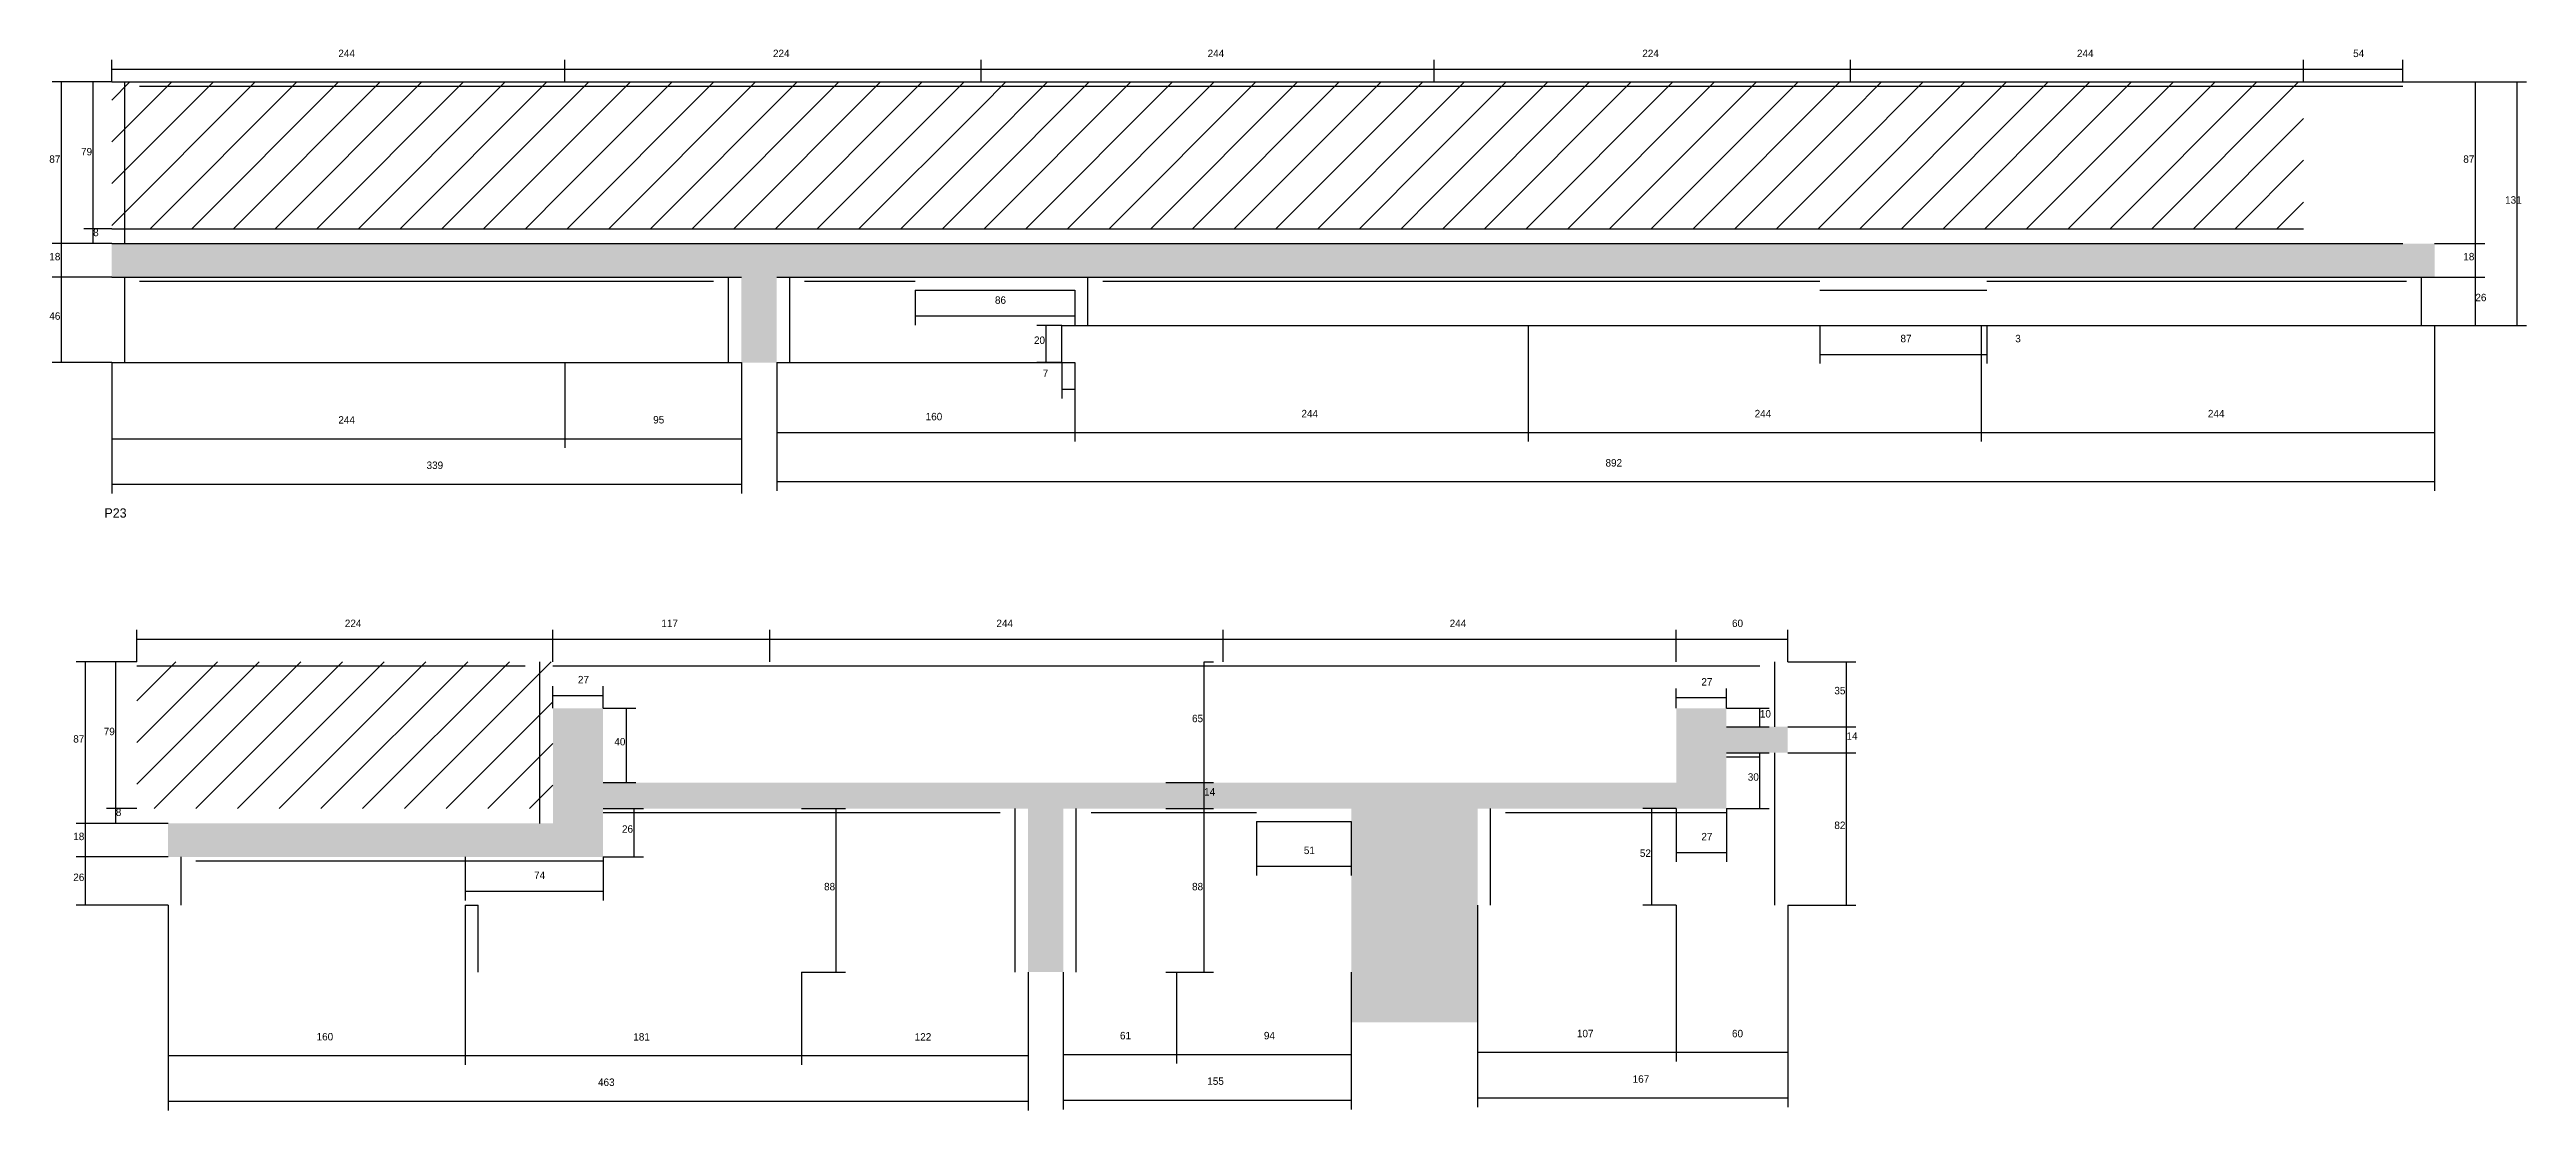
# Model space of a CAD drawing. Header units: metres. Extents: x -10353 to -7555, y 8505 to 9823.
# Drawn here: x -10353 to -9020, y 9252 to 9823 of the extents above; entities that cross this region are included whole.
import ezdxf

# ---------------------------------------------------------------- set-up
doc = ezdxf.new("R2010")
doc.units = ezdxf.units.M
for name, color, linetype in [('COTA', 241, 'Continuous'), ('Hachura', 253, 'Continuous'), ('NOMENCLATURA', 7, 'Continuous'), ('Painéis', 200, 'Continuous'), ('SARR_2.2x7', 40, 'Continuous')]:
    doc.layers.add(name, color=color, linetype=linetype)

msp = doc.modelspace()

# ---------------------------------------------------------------- hatches: boundary and pattern name
at = {"layer": 'COTA'}
h = msp.add_hatch(dxfattribs=at)
h.set_pattern_fill('AR-CONC', scale=0.03)
h.paths.add_polyline_path([(-10319.8, 9718.8), (-10319.8, 9700.8), (-9980.8, 9700.8), (-9980.8, 9654.8), (-9961.8, 9654.8), (-9961.8, 9700.8), (-9801.3, 9700.8), (-9069.3, 9700.8), (-9069.3, 9718.8), (-9086.3, 9718.8), (-9851.8, 9718.8)])
h = msp.add_hatch(dxfattribs=at)
h.set_pattern_fill('AR-CONC', scale=0.03)
h.paths.add_polyline_path([(-10055.3, 9414.7), (-9826.5, 9414.7), (-9826.5, 9326.7), (-9807.5, 9326.7), (-9807.5, 9414.7), (-9652.5, 9414.7), (-9652.5, 9326.7), (-9652.5, 9299.7), (-9584.5, 9299.7), (-9584.5, 9362.7), (-9584.5, 9414.7), (-9477.5, 9414.7), (-9450.5, 9414.7), (-9450.5, 9444.7), (-9417.5, 9444.7), (-9417.5, 9458.7), (-9450.5, 9458.7), (-9450.5, 9468.7), (-9477.5, 9468.7), (-9477.5, 9428.7), (-9721.5, 9428.7), (-10055.3, 9428.7), (-10055.3, 9468.7), (-10082.3, 9468.7), (-10082.3, 9406.7), (-10289.5, 9406.7), (-10289.5, 9388.7), (-10129.5, 9388.7), (-10055.3, 9388.7)])
at = {"layer": 'Hachura'}
h = msp.add_hatch(dxfattribs=at)
h.set_pattern_fill('ANSI31', scale=5)
h.paths.add_polyline_path([(-10319.8, 9805.8), (-10319.8, 9726.8), (-10075.8, 9726.8), (-10075.8, 9805.8)])
h = msp.add_hatch(dxfattribs=at)
h.set_pattern_fill('ANSI31', scale=5)
h.paths.add_polyline_path([(-9851.8, 9726.8), (-9851.8, 9805.8), (-10075.8, 9805.8), (-10075.8, 9726.8)])
h = msp.add_hatch(dxfattribs=at)
h.set_pattern_fill('ANSI31', scale=5)
h.paths.add_polyline_path([(-9851.8, 9726.8), (-9607.8, 9726.8), (-9607.8, 9805.8), (-9851.8, 9805.8)])
h = msp.add_hatch(dxfattribs=at)
h.set_pattern_fill('ANSI31', scale=5)
h.paths.add_polyline_path([(-9607.8, 9805.8), (-9607.8, 9726.8), (-9383.8, 9726.8), (-9383.8, 9805.8)])
h = msp.add_hatch(dxfattribs=at)
h.set_pattern_fill('ANSI31', scale=5)
h.paths.add_polyline_path([(-9383.8, 9805.8), (-9383.8, 9726.8), (-9139.8, 9726.8), (-9139.8, 9805.8)])
h = msp.add_hatch(dxfattribs=at)
h.set_pattern_fill('ANSI31', scale=5)
h.paths.add_polyline_path([(-10306.3, 9493.7), (-10306.3, 9414.7), (-10082.3, 9414.7), (-10082.3, 9493.7)])

# ---------------------------------------------------------------- linework, layer by layer
at = {"layer": 'COTA'}
for p, q in [((-10319.8, 9805.8), (-10319.8, 9817.7)), ((-10075.8, 9805.8), (-10075.8, 9817.7)), ((-10075.8, 9805.8), (-10075.8, 9817.7)), ((-9851.8, 9805.8), (-9851.8, 9817.7)), ((-9851.8, 9805.8), (-9851.8, 9817.7)), ((-9607.8, 9805.8), (-9607.8, 9817.7)), ((-9607.8, 9805.8), (-9607.8, 9817.7)), ((-9383.8, 9805.8), (-9383.8, 9817.7)), ((-9383.8, 9805.8), (-9383.8, 9817.7)), ((-9139.8, 9805.8), (-9139.8, 9817.7)), ((-9139.8, 9805.8), (-9139.8, 9817.7)), ((-9086.3, 9805.8), (-9086.3, 9817.7)), ((-10319.8, 9805.8), (-10351.9, 9805.8)), ((-10346.9, 9718.8), (-10346.9, 9805.8)), ((-10319.8, 9805.8), (-10334.8, 9805.8)), ((-10329.8, 9726.8), (-10329.8, 9805.8)), ((-10319.8, 9812.7), (-10075.8, 9812.7)), ((-10075.8, 9812.7), (-9851.8, 9812.7)), ((-9851.8, 9812.7), (-9607.8, 9812.7)), ((-9607.8, 9812.7), (-9383.8, 9812.7)), ((-9383.8, 9812.7), (-9139.8, 9812.7)), ((-9139.8, 9812.7), (-9086.3, 9812.7)), ((-9086.3, 9805.8), (-9019.8, 9805.8)), ((-9086.3, 9805.8), (-9042.3, 9805.8)), ((-9047.3, 9718.8), (-9047.3, 9805.8)), ((-9024.8, 9674.8), (-9024.8, 9805.8)), ((-10319.8, 9726.8), (-10334.8, 9726.8)), ((-10319.8, 9726.8), (-10334.8, 9726.8)), ((-10329.8, 9718.8), (-10329.8, 9726.8)), ((-10319.8, 9718.8), (-10351.9, 9718.8)), ((-10319.8, 9718.8), (-10351.9, 9718.8)), ((-10346.9, 9700.8), (-10346.9, 9718.8)), ((-10319.8, 9718.8), (-10334.8, 9718.8)), ((-9069.3, 9718.8), (-9042.3, 9718.8)), ((-9069.3, 9718.8), (-9042.3, 9718.8)), ((-9047.3, 9700.8), (-9047.3, 9718.8)), ((-10319.8, 9700.8), (-10351.9, 9700.8)), ((-10319.8, 9700.8), (-10351.9, 9700.8)), ((-10346.9, 9654.8), (-10346.9, 9700.8)), ((-9069.3, 9700.8), (-9042.3, 9700.8)), ((-9069.3, 9700.8), (-9042.3, 9700.8)), ((-9047.3, 9674.8), (-9047.3, 9700.8)), ((-9887.3, 9693.8), (-9887.3, 9674.9)), ((-9801.3, 9693.8), (-9801.3, 9674.9)), ((-9887.3, 9679.9), (-9801.3, 9679.9)), ((-9808.3, 9674.8), (-9821.8, 9674.8)), ((-9816.8, 9654.8), (-9816.8, 9674.8)), ((-9557.3, 9674.8), (-9557.3, 9612.2)), ((-9557.3, 9674.8), (-9557.3, 9612.2)), ((-9400.3, 9674.8), (-9400.3, 9654.2)), ((-9313.3, 9674.8), (-9313.3, 9612.2)), ((-9313.3, 9674.8), (-9313.3, 9612.2)), ((-9313.3, 9674.8), (-9313.3, 9654.2)), ((-9313.3, 9674.8), (-9313.3, 9654.2)), ((-9310.3, 9674.8), (-9310.3, 9654.2)), ((-9069.3, 9674.8), (-9042.3, 9674.8)), ((-9069.3, 9674.8), (-9019.8, 9674.8)), ((-9069.3, 9674.8), (-9069.3, 9585.7)), ((-9069.3, 9672.5), (-9069.3, 9612.2)), ((-10319.8, 9654.8), (-10351.9, 9654.8)), ((-10319.8, 9654.8), (-10319.8, 9608.8)), ((-10319.8, 9654.8), (-10319.8, 9584.3)), ((-10075.8, 9654.8), (-10075.8, 9608.8)), ((-10075.8, 9654.8), (-10075.8, 9608.8)), ((-9980.8, 9654.8), (-9980.8, 9608.8)), ((-9980.8, 9654.8), (-9980.8, 9584.3)), ((-9961.8, 9654.8), (-9961.8, 9585.7)), ((-9961.8, 9654.8), (-9961.8, 9612.2)), ((-9808.3, 9654.8), (-9821.8, 9654.8)), ((-9808.3, 9654.8), (-9808.3, 9635.5)), ((-9801.3, 9654.8), (-9801.3, 9612.2)), ((-9801.3, 9654.8), (-9801.3, 9612.2)), ((-9801.3, 9654.8), (-9801.3, 9635.5)), ((-9400.3, 9659.2), (-9313.3, 9659.2)), ((-9313.3, 9659.2), (-9310.3, 9659.2)), ((-9808.3, 9640.5), (-9801.3, 9640.5)), ((-9961.8, 9617.2), (-9801.3, 9617.2)), ((-9801.3, 9617.2), (-9557.3, 9617.2)), ((-9557.3, 9617.2), (-9313.3, 9617.2)), ((-9313.3, 9617.2), (-9069.3, 9617.2)), ((-10319.8, 9613.8), (-10075.8, 9613.8)), ((-10075.8, 9613.8), (-9980.8, 9613.8)), ((-10319.8, 9589.3), (-9980.8, 9589.3)), ((-9961.8, 9590.7), (-9069.3, 9590.7)), ((-10306.3, 9493.7), (-10306.3, 9510.9)), ((-10082.3, 9493.7), (-10082.3, 9510.9)), ((-10082.3, 9493.7), (-10082.3, 9510.9)), ((-9965.5, 9493.7), (-9965.5, 9510.9)), ((-9965.5, 9493.7), (-9965.5, 9510.9)), ((-9721.5, 9493.7), (-9721.5, 9510.9)), ((-9721.5, 9493.7), (-9721.5, 9510.9)), ((-9477.5, 9493.7), (-9477.5, 9510.9)), ((-9477.5, 9493.7), (-9477.5, 9510.9)), ((-9417.5, 9493.7), (-9417.5, 9510.9)), ((-10306.3, 9505.9), (-10082.3, 9505.9)), ((-10082.3, 9505.9), (-9965.5, 9505.9)), ((-9965.5, 9505.9), (-9721.5, 9505.9)), ((-9721.5, 9505.9), (-9477.5, 9505.9)), ((-9477.5, 9505.9), (-9417.5, 9505.9)), ((-10306.3, 9493.7), (-10339, 9493.7)), ((-10334, 9406.7), (-10334, 9493.7)), ((-10306.3, 9493.7), (-10322.6, 9493.7)), ((-10317.6, 9414.7), (-10317.6, 9493.7)), ((-9731.7, 9428.7), (-9731.7, 9493.7)), ((-9731.7, 9493.7), (-9726.7, 9493.7)), ((-9417.5, 9493.7), (-9380.9, 9493.7)), ((-9385.9, 9458.7), (-9385.9, 9493.7)), ((-10082.3, 9468.7), (-10082.3, 9480.6)), ((-10082.3, 9475.6), (-10055.3, 9475.6)), ((-10055.3, 9468.7), (-10055.3, 9480.6)), ((-10055.3, 9468.7), (-10037.7, 9468.7)), ((-10042.7, 9428.7), (-10042.7, 9468.7)), ((-9477.5, 9468.7), (-9477.5, 9479.4)), ((-9477.5, 9474.4), (-9450.5, 9474.4)), ((-9450.5, 9468.7), (-9450.5, 9479.4)), ((-9450.5, 9468.7), (-9427.5, 9468.7)), ((-9432.5, 9458.7), (-9432.5, 9468.7)), ((-9450.5, 9458.7), (-9427.5, 9458.7)), ((-9417.5, 9458.7), (-9380.9, 9458.7)), ((-9417.5, 9458.7), (-9380.9, 9458.7)), ((-9385.9, 9444.7), (-9385.9, 9458.7)), ((-9450.5, 9444.7), (-9427.5, 9444.7)), ((-9432.5, 9414.7), (-9432.5, 9444.7)), ((-9417.5, 9444.7), (-9380.9, 9444.7)), ((-9417.5, 9444.7), (-9380.9, 9444.7)), ((-9385.9, 9362.7), (-9385.9, 9444.7)), ((-10055.3, 9428.7), (-10037.7, 9428.7)), ((-9752.3, 9428.7), (-9726.7, 9428.7)), ((-9752.3, 9428.7), (-9726.7, 9428.7)), ((-9731.7, 9414.7), (-9731.7, 9428.7)), ((-10306.3, 9414.7), (-10322.6, 9414.7)), ((-10306.3, 9414.7), (-10322.6, 9414.7)), ((-10317.6, 9406.7), (-10317.6, 9414.7)), ((-10055.3, 9414.7), (-10033.6, 9414.7)), ((-10038.6, 9388.7), (-10038.6, 9414.7)), ((-9948.5, 9414.7), (-9924.8, 9414.7)), ((-9929.8, 9326.7), (-9929.8, 9414.7)), ((-9752.3, 9414.7), (-9726.7, 9414.7)), ((-9752.3, 9414.7), (-9726.7, 9414.7)), ((-9731.7, 9326.7), (-9731.7, 9414.7)), ((-9477.5, 9414.7), (-9495.6, 9414.7)), ((-9490.6, 9362.7), (-9490.6, 9414.7)), ((-9477.5, 9414.7), (-9477.5, 9386.1)), ((-9450.5, 9414.7), (-9450.5, 9386.1)), ((-9450.5, 9414.7), (-9427.5, 9414.7)), ((-10319.8, 9406.7), (-10339, 9406.7)), ((-10289.5, 9406.7), (-10339, 9406.7)), ((-10334, 9388.7), (-10334, 9406.7)), ((-10306.3, 9406.7), (-10322.6, 9406.7)), ((-9703.5, 9407.7), (-9703.5, 9378.7)), ((-9652.5, 9407.7), (-9652.5, 9378.7)), ((-10289.5, 9388.7), (-10339, 9388.7)), ((-10289.5, 9388.7), (-10339, 9388.7)), ((-10334, 9362.7), (-10334, 9388.7)), ((-10129.5, 9388.7), (-10129.5, 9365.3)), ((-10055.3, 9388.7), (-10033.6, 9388.7)), ((-10055.3, 9388.7), (-10055.3, 9365.3)), ((-9477.5, 9391.1), (-9450.5, 9391.1)), ((-9703.5, 9383.7), (-9652.5, 9383.7)), ((-10289.5, 9362.7), (-10339, 9362.7)), ((-10289.5, 9362.7), (-10289.5, 9276.7)), ((-10289.5, 9362.7), (-10289.5, 9252.2)), ((-10129.5, 9370.3), (-10055.3, 9370.3)), ((-10129.5, 9362.7), (-10129.5, 9276.7)), ((-9584.5, 9362.7), (-9584.5, 9278.5)), ((-9584.5, 9362.7), (-9584.5, 9254)), ((-9477.5, 9362.7), (-9495.6, 9362.7)), ((-9477.5, 9362.7), (-9477.5, 9278.5)), ((-9477.5, 9362.7), (-9477.5, 9278.5)), ((-9417.5, 9362.7), (-9417.5, 9278.5)), ((-9417.5, 9362.7), (-9417.5, 9254)), ((-9417.5, 9362.7), (-9380.9, 9362.7)), ((-10129.5, 9326.7), (-10129.5, 9276.7)), ((-9948.5, 9326.7), (-9948.5, 9276.7)), ((-9948.5, 9326.7), (-9948.5, 9276.7)), ((-9948.5, 9326.7), (-9924.8, 9326.7)), ((-9826.5, 9326.7), (-9826.5, 9276.7)), ((-9826.5, 9326.7), (-9826.5, 9252.2)), ((-9807.5, 9326.7), (-9807.5, 9277.4)), ((-9807.5, 9326.7), (-9807.5, 9252.8)), ((-9752.3, 9326.7), (-9726.7, 9326.7)), ((-9746.5, 9326.7), (-9746.5, 9277.4)), ((-9746.5, 9326.7), (-9746.5, 9277.4)), ((-9652.5, 9326.7), (-9652.5, 9277.4)), ((-9652.5, 9326.7), (-9652.5, 9252.8)), ((-10289.5, 9281.7), (-10129.5, 9281.7)), ((-10129.5, 9281.7), (-9948.5, 9281.7)), ((-9948.5, 9281.7), (-9826.5, 9281.7)), ((-9807.5, 9282.4), (-9746.5, 9282.4)), ((-9746.5, 9282.4), (-9652.5, 9282.4)), ((-9584.5, 9283.5), (-9477.5, 9283.5)), ((-9477.5, 9283.5), (-9417.5, 9283.5)), ((-10289.5, 9257.2), (-9826.5, 9257.2)), ((-9807.5, 9257.8), (-9652.5, 9257.8)), ((-9584.5, 9259), (-9417.5, 9259))]:
    msp.add_line(p, q, dxfattribs=at)
at = {"layer": 'Painéis'}
for p, q in [((-10319.8, 9805.8), (-9851.8, 9805.8)), ((-9851.8, 9805.8), (-9086.3, 9805.8)), ((-10319.8, 9726.8), (-9139.8, 9726.8)), ((-10319.8, 9718.8), (-9851.8, 9718.8)), ((-9851.8, 9718.8), (-9086.3, 9718.8)), ((-10319.8, 9700.8), (-9980.8, 9700.8)), ((-9961.8, 9700.8), (-9801.3, 9700.8)), ((-9801.3, 9700.8), (-9069.3, 9700.8)), ((-9801.3, 9674.8), (-9069.3, 9674.8)), ((-10319.8, 9654.8), (-9980.8, 9654.8)), ((-9961.8, 9654.8), (-9801.3, 9654.8))]:
    msp.add_line(p, q, dxfattribs=at)
at = {"layer": 'SARR_2.2x7'}
for p, q in [((-10312.8, 9718.8), (-10312.8, 9805.8)), ((-10304.8, 9803.6), (-10075.8, 9803.6)), ((-10075.8, 9803.6), (-9851.8, 9803.6)), ((-9851.8, 9803.6), (-9607.8, 9803.6)), ((-9607.8, 9803.6), (-9383.8, 9803.6)), ((-9383.8, 9803.6), (-9139.8, 9803.6)), ((-9139.8, 9803.6), (-9086.3, 9803.6)), ((-10312.8, 9654.8), (-10312.8, 9700.8)), ((-10304.8, 9698.6), (-10075.8, 9698.6)), ((-10075.8, 9698.6), (-9995.8, 9698.6)), ((-9987.8, 9654.8), (-9987.8, 9700.8)), ((-9954.8, 9654.8), (-9954.8, 9700.8)), ((-9946.8, 9698.6), (-9887.3, 9698.6)), ((-9794.3, 9674.8), (-9794.3, 9700.8)), ((-9786.3, 9698.6), (-9557.3, 9698.6)), ((-9557.3, 9698.6), (-9400.3, 9698.6)), ((-9310.3, 9698.6), (-9084.3, 9698.6)), ((-9076.3, 9674.8), (-9076.3, 9700.8)), ((-9887.3, 9693.8), (-9801.3, 9693.8)), ((-9400.3, 9693.8), (-9313.3, 9693.8)), ((-9313.3, 9693.8), (-9310.3, 9693.8)), ((-9808.3, 9654.8), (-9808.3, 9674.8)), ((-9808.3, 9674.8), (-9801.3, 9674.8)), ((-10306.3, 9491.5), (-10097.3, 9491.5)), ((-10089.3, 9406.7), (-10089.3, 9493.7)), ((-10082.3, 9491.5), (-9965.5, 9491.5)), ((-9965.5, 9491.5), (-9721.5, 9491.5)), ((-9721.5, 9491.5), (-9477.5, 9491.5)), ((-9477.5, 9491.5), (-9432.5, 9491.5)), ((-9424.5, 9458.7), (-9424.5, 9493.7)), ((-9450.5, 9442.5), (-9432.5, 9442.5)), ((-9424.5, 9362.7), (-9424.5, 9444.7)), ((-9833.5, 9326.7), (-9833.5, 9414.7)), ((-9800.5, 9326.7), (-9800.5, 9414.7)), ((-9577.5, 9362.7), (-9577.5, 9414.7)), ((-10055.3, 9412.5), (-9948.5, 9412.5)), ((-9948.5, 9412.5), (-9841.5, 9412.5)), ((-9792.5, 9412.5), (-9746.5, 9412.5)), ((-9746.5, 9412.5), (-9703.5, 9412.5)), ((-9703.5, 9407.7), (-9652.5, 9407.7)), ((-9569.5, 9412.5), (-9477.5, 9412.5)), ((-9477.5, 9412.5), (-9450.5, 9412.5)), ((-10282.5, 9362.7), (-10282.5, 9388.7)), ((-10274.5, 9386.5), (-10129.5, 9386.5)), ((-10129.5, 9386.5), (-10055.3, 9386.5)), ((-10129.5, 9362.7), (-10122.5, 9362.7)), ((-10122.5, 9326.7), (-10122.5, 9362.7))]:
    msp.add_line(p, q, dxfattribs=at)

# ---------------------------------------------------------------- texts
at = {"layer": 'COTA'}
for s, p in [('244', (-10197.8, 9819.2)), ('224', (-9963.8, 9819.2)), ('244', (-9729.8, 9819.2)), ('224', (-9495.8, 9819.2)), ('244', (-9261.8, 9819.2)), ('54', (-9113.1, 9819.2)), ('87', (-10353.4, 9762.3)), ('79', (-10336.3, 9766.3)), ('87', (-9053.8, 9762.3)), ('131', (-9031.3, 9740.3)), ('8', (-10329.8, 9722.8)), ('18', (-10353.4, 9709.8)), ('18', (-9053.8, 9709.8)), ('46', (-10353.4, 9677.8)), ('86', (-9844.3, 9686.4)), ('26', (-9047.3, 9687.8)), ('20', (-9823.3, 9664.8)), ('87', (-9356.8, 9665.7)), ('3', (-9295, 9665.7)), ('7', (-9818.6, 9647)), ('160', (-9881.6, 9623.7)), ('244', (-9679.3, 9625.3)), ('244', (-9435.3, 9625.3)), ('244', (-9191.3, 9625.3)), ('244', (-10197.8, 9621.9)), ('95', (-10028.3, 9622)), ('339', (-10150.3, 9597.5)), ('892', (-9515.6, 9598.8)), ('224', (-10194.3, 9512.4)), ('117', (-10023.9, 9512.4)), ('244', (-9843.5, 9512.4)), ('244', (-9599.5, 9512.4)), ('60', (-9447.5, 9512.4)), ('27', (-10068.8, 9482.1)), ('27', (-9464, 9480.9)), ('10', (-9432.5, 9463.7)), ('35', (-9392.4, 9476.2)), ('79', (-10324.1, 9454.2)), ('65', (-9738.2, 9461.2)), ('14', (-9385.9, 9451.7)), ('87', (-10340.5, 9450.2)), ('40', (-10049.2, 9448.7)), ('30', (-9439, 9429.7)), ('8', (-10317.6, 9410.7)), ('14', (-9731.7, 9421.7)), ('18', (-10340.5, 9397.7)), ('26', (-10045.1, 9401.7)), ('27', (-9464, 9397.6)), ('82', (-9392.4, 9403.7)), ('51', (-9678, 9390.2)), ('52', (-9497.1, 9388.7)), ('26', (-10340.5, 9375.7)), ('74', (-10092.4, 9376.8)), ('88', (-9936.3, 9370.7)), ('88', (-9738.2, 9370.7)), ('61', (-9777, 9290.5)), ('94', (-9699.5, 9290.5)), ('107', (-9531, 9291.6)), ('60', (-9447.5, 9291.6)), ('160', (-10209.5, 9289.9)), ('181', (-10039, 9289.8)), ('122', (-9887.5, 9289.8)), ('463', (-10058, 9265.4)), ('155', (-9730, 9266)), ('167', (-9501, 9267.1))]:
    msp.add_text(s, height=4, dxfattribs=at).set_placement(p)
at = {"layer": 'NOMENCLATURA'}
msp.add_text('P23', height=5, dxfattribs=at).set_placement((-10323.7, 9571.3))

doc.saveas('drawing.dxf')
